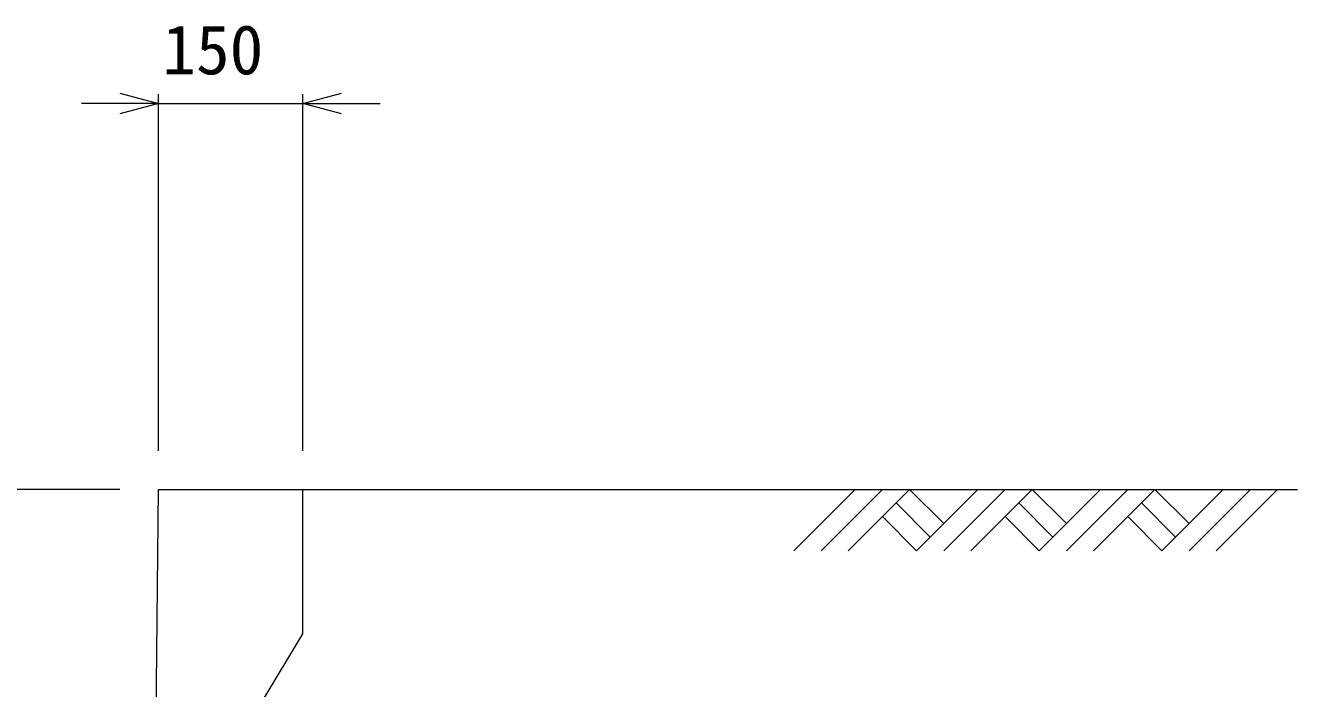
# Model space of a CAD drawing. Units: millimetres, scale not verified. Extents: x -1 to 252299, y 59402 to 118802.
# Drawn here: x 34288 to 40888, y 85121 to 88559 of the extents above; entities that cross this region are included whole.
import ezdxf
from ezdxf.enums import TextEntityAlignment as Align

# ---------------------------------------------------------------- set-up
doc = ezdxf.new("R2010")
doc.units = ezdxf.units.MM
doc.header["$LTSCALE"] = 300
for name, color, linetype, lineweight in [('0_2', 1, 'Continuous', 18), ('D-DCR', 7, 'Continuous', 18), ('D-STR', 1, 'Continuous', 18), ('D-STR-DIM', 7, 'Continuous', 18)]:
    doc.layers.add(name, color=color, linetype=linetype, lineweight=lineweight)
doc.styles.add('ＭＳ ゴシック', font='')
doc.styles.get('ＭＳ ゴシック').set_extended_font_data('MS Gothic')

msp = doc.modelspace()

# ---------------------------------------------------------------- linework, layer by layer
at = {"layer": '0_2'}
for p, q in [((34777.7, 88207.2), (34977.7, 88153.6)), ((35727.7, 88153.6), (35927.7, 88207.2)), ((34977.7, 88153.6), (34777.7, 88100)), ((34977.7, 88153.6), (34777.7, 88153.6)), ((35927.7, 88100), (35727.7, 88153.6)), ((35727.7, 88153.6), (35927.7, 88153.6))]:
    msp.add_line(p, q, dxfattribs=at)
at = {"layer": 'D-DCR'}
for p, q in [((38274.1, 85835.4), (38592.3, 86153.6)), ((38415.5, 85835.4), (38733.7, 86153.6)), ((38556.9, 85835.4), (38875.1, 86153.6)), ((38875.1, 86153.6), (39051.9, 85976.8)), ((38910.5, 85835.4), (39228.7, 86153.6)), ((39051.9, 85835.4), (39370.1, 86153.6)), ((39193.3, 85835.4), (39511.5, 86153.6)), ((39511.5, 86153.6), (39688.3, 85976.8)), ((39546.9, 85835.4), (39865.1, 86153.6)), ((39688.3, 85835.4), (40006.5, 86153.6)), ((39829.7, 85835.4), (40147.9, 86153.6)), ((40147.9, 86153.6), (40324.7, 85976.8)), ((40183.3, 85835.4), (40501.5, 86153.6)), ((40324.7, 85835.4), (40642.9, 86153.6)), ((40466.1, 85835.4), (40784.3, 86153.6)), ((38804.4, 86082.9), (38981.2, 85906.1)), ((39440.8, 86082.9), (39617.6, 85906.1)), ((40077.2, 86082.9), (40254, 85906.1)), ((38733.7, 86012.2), (38910.5, 85835.4)), ((39370.1, 86012.2), (39546.9, 85835.4)), ((40006.5, 86012.2), (40183.3, 85835.4))]:
    msp.add_line(p, q, dxfattribs=at)
at = {"layer": 'D-STR'}
for p, q in [((34887.7, 77153.6), (34977.7, 86153.6)), ((34977.7, 86153.6), (35727.7, 86153.6)), ((35727.7, 85403.6), (35727.7, 86153.6)), ((35727.7, 86153.6), (40887.7, 86153.6)), ((35516.7, 85053.6), (35727.7, 85403.6))]:
    msp.add_line(p, q, dxfattribs=at)
at = {"layer": 'D-STR-DIM'}
for p, q in [((34977.7, 86353.6), (34977.7, 88203.6)), ((35727.7, 86353.6), (35727.7, 88203.6)), ((34777.7, 88153.6), (34577.7, 88153.6)), ((34977.7, 88153.6), (35727.7, 88153.6)), ((35927.7, 88153.6), (36127.7, 88153.6)), ((34777.7, 86153.6), (31637.7, 86153.6))]:
    msp.add_line(p, q, dxfattribs=at)

# ---------------------------------------------------------------- texts
at = {"layer": 'D-STR-DIM', "color": 1, "style": 'ＭＳ ゴシック'}
msp.add_text('150', height=256.6, dxfattribs=at).set_placement((34998.2, 88228.6), align=Align.BOTTOM_LEFT)

doc.saveas('drawing.dxf')
